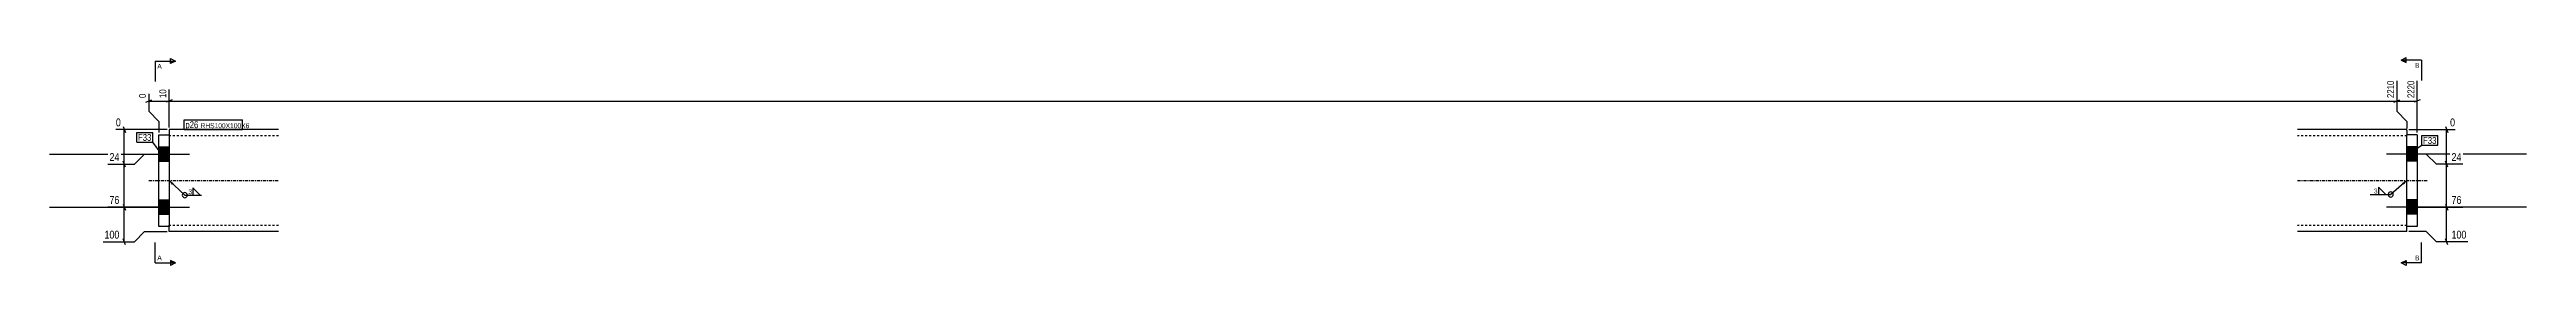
# Model space of a CAD drawing. Header units: millimetres. Extents: x 20 to 27814, y 2 to 799.
# Drawn here: x 25379 to 27814, y 5 to 209 of the extents above; entities that cross this region are included whole.
import ezdxf

# ---------------------------------------------------------------- set-up
doc = ezdxf.new("R2010")
doc.units = ezdxf.units.MM
doc.linetypes.add('DXK_LINE_DOT2', pattern=[3.9198, 1.9599, -1.9599])
doc.linetypes.add('DXK_LINE_DOT3', pattern=[5.9187, 2.979, -0.9799, 0.9799, -0.9799])
for name, color, linetype in [('MÅLSÆTNING', 7, 'Continuous'), ('STÅL', 7, 'Continuous'), ('TEKST', 7, 'Continuous')]:
    doc.layers.add(name, color=color, linetype=linetype)
doc.styles.add('Arial', font='ARIAL.TTF', dxfattribs={"height": 0.2})
doc.styles.add('Arial Narrow', font='ARIALN.TTF', dxfattribs={"height": 0.2})

msp = doc.modelspace()

# ---------------------------------------------------------------- hatches: boundary and pattern name
at = {"layer": 'STÅL', "linetype": 'Continuous'}
for points in [[(25496.8, 107), (25496.8, 121), (25486.8, 121), (25486.8, 107)], [(27696.8, 121), (27696.8, 107), (27706.8, 107), (27706.8, 121)], [(25496.8, 55), (25496.8, 69), (25486.8, 69), (25486.8, 55)], [(27696.8, 69), (27696.8, 55), (27706.8, 55), (27706.8, 69)]]:
    msp.add_hatch(color=96, dxfattribs=at).paths.add_polyline_path(points)
at = {"layer": 'TEKST', "linetype": 'Continuous'}
for points in [[(25499.6, 83.7), (25496.8, 88), (25501.3, 85.5)], [(27692.2, 85.7), (27696.8, 88), (27693.8, 83.8)]]:
    msp.add_hatch(color=3, dxfattribs=at).paths.add_polyline_path(points)

# ---------------------------------------------------------------- linework, layer by layer
at = {"layer": 'MÅLSÆTNING', "color": 7, "linetype": 'Continuous'}
for p, q in [((25476.8, 173.1), (25476.8, 155.9)), ((25496.8, 140), (25496.8, 177.4)), ((27686.8, 185.9), (27686.8, 155.9)), ((27706.8, 135), (27706.8, 185.9)), ((25473.8, 164.7), (25479.8, 167.1)), ((25476.8, 165.9), (25496.8, 165.9)), ((25476.8, 155.9), (25486.8, 145.9)), ((25499.8, 167.1), (25493.8, 164.7)), ((27683.8, 164.7), (27689.8, 167.1)), ((27686.8, 155.9), (27696.8, 145.9)), ((27709.8, 167.1), (27703.8, 164.7)), ((25494.8, 138), (25444.5, 138)), ((25451.6, 141), (25454, 135)), ((25452.8, 104), (25452.8, 138)), ((25486.8, 145.9), (25486.8, 135)), ((27696.8, 145.9), (27696.8, 139)), ((27696.8, 145.9), (27696.8, 139)), ((27698.8, 138), (27744.1, 138)), ((27734.6, 141), (27737, 135)), ((27735.8, 104), (27735.8, 138)), ((25436.7, 104), (25462.8, 104)), ((25436.7, 104), (25462.8, 104)), ((25454, 101), (25451.6, 107)), ((25454, 101), (25451.6, 107)), ((25462.8, 104), (25472.8, 114)), ((25462.8, 104), (25472.8, 114)), ((25472.8, 114), (25494.8, 114)), ((25472.8, 114), (25494.8, 114)), ((27715.8, 114), (27698.8, 114)), ((27715.8, 114), (27698.8, 114)), ((27725.8, 104), (27715.8, 114)), ((27725.8, 104), (27715.8, 114)), ((27751.9, 104), (27725.8, 104)), ((27751.9, 104), (27725.8, 104)), ((27737, 101), (27734.6, 107)), ((27737, 101), (27734.6, 107)), ((27735.8, 62), (27735.8, 104)), ((25494.8, 62), (25436.7, 62)), ((25451.6, 65), (25454, 59)), ((25452.8, 28), (25452.8, 62)), ((27698.8, 62), (27751.9, 62)), ((27698.8, 62), (27751.9, 62)), ((27734.6, 65), (27737, 59)), ((27734.6, 65), (27737, 59)), ((27735.8, 28), (27735.8, 62)), ((25431.9, 28), (25462.8, 28)), ((25454, 25), (25451.6, 31)), ((25462.8, 28), (25472.8, 38)), ((25472.8, 38), (25494.8, 38)), ((27715.8, 38), (27698.8, 38)), ((27725.8, 28), (27715.8, 38)), ((27756.7, 28), (27725.8, 28)), ((27737, 25), (27734.6, 31))]:
    msp.add_line(p, q, dxfattribs=at)
at = {"layer": 'STÅL', "color": 2, "linetype": 'Continuous'}
for p, q in [((25486.8, 133), (25496.8, 133)), ((25486.8, 43), (25486.8, 133)), ((25604.3, 138), (25496.8, 138)), ((25496.8, 138), (25496.8, 133)), ((25496.8, 133), (25496.8, 43)), ((27696.8, 138), (27589.3, 138)), ((27696.8, 137), (27696.8, 138)), ((27696.8, 137), (27696.8, 133)), ((27696.8, 43), (27696.8, 133)), ((27706.8, 133), (27696.8, 133)), ((27706.8, 133), (27706.8, 43)), ((25496.8, 43), (25486.8, 43)), ((25496.8, 38.9), (25496.8, 43)), ((25496.8, 38), (25496.8, 38.9)), ((25604.3, 38), (25496.8, 38)), ((27696.8, 38), (27589.3, 38)), ((27696.8, 38), (27696.8, 43)), ((27706.8, 43), (27696.8, 43))]:
    msp.add_line(p, q, dxfattribs=at)
at = {"layer": 'STÅL', "color": 7, "linetype": 'DXK_LINE_DOT2'}
for p, q in [((25496.8, 133), (25496.8, 44.4)), ((25604.3, 132), (25496.8, 132)), ((27696.8, 132), (27589.3, 132)), ((27696.8, 44.4), (27696.8, 133)), ((25496.8, 44), (25496.8, 44.4)), ((25604.3, 44), (25496.8, 44)), ((25496.8, 44), (25496.8, 43)), ((27696.8, 44), (27589.3, 44)), ((27696.8, 44), (27696.8, 44.4)), ((27696.8, 43), (27696.8, 44))]:
    msp.add_line(p, q, dxfattribs=at)
at = {"layer": 'STÅL', "color": 96, "linetype": 'Continuous'}
for p, q in [((25379.3, 114), (25516.8, 114)), ((25486.8, 121), (25496.8, 121)), ((25486.8, 107), (25496.8, 107)), ((27814.3, 114), (27676.8, 114)), ((27706.8, 121), (27696.8, 121)), ((27706.8, 107), (27696.8, 107)), ((25379.3, 62), (25516.8, 62)), ((25486.8, 69), (25496.8, 69)), ((25486.8, 55), (25496.8, 55)), ((27814.3, 62), (27676.8, 62)), ((27706.8, 69), (27696.8, 69)), ((27706.8, 55), (27696.8, 55))]:
    msp.add_line(p, q, dxfattribs=at)
at = {"layer": 'STÅL', "color": 7, "linetype": 'DXK_LINE_DOT3'}
for p, q in [((25476.8, 88), (25604.3, 88)), ((27589.3, 88), (27716.8, 88))]:
    msp.add_line(p, q, dxfattribs=at)
at = {"layer": 'TEKST', "color": 3, "linetype": 'Continuous'}
msp.add_line((27696.8, 88), (27680.9, 74.4), dxfattribs=at)
msp.add_arc((27680.9, 74.4), 2.5, 270, 90, dxfattribs=at)

# ---------------------------------------------------------------- wipeouts: each hides what was drawn before it
at = {"color": 0, "linetype": 'Continuous'}
for points in [[(25489.7, 197.6), (25489.7, 202.6), (25485.2, 202.6), (25485.2, 197.6)], [(25489.7, 9.8), (25489.7, 14.8), (25485.2, 14.8), (25485.2, 9.8)], [(27709.1, 9.8), (27709.1, 14.8), (27704.7, 14.8), (27704.7, 9.8)]]:
    msp.add_wipeout(points, dxfattribs=at).dxf.layer = 'TEKST'

# ---------------------------------------------------------------- next in the draw order: hatches: boundary and pattern name
at = {"layer": 'TEKST', "linetype": 'Continuous'}
for points in [[(25498.2, 202.6), (25498.2, 205.1), (25503.2, 205.1)], [(25498.2, 7.3), (25498.2, 9.8), (25503.2, 7.3)], [(27696.1, 9.8), (27696.1, 7.3), (27691.1, 7.3)]]:
    msp.add_hatch(color=30, dxfattribs=at).paths.add_polyline_path(points)

# ---------------------------------------------------------------- next in the draw order: linework, layer by layer
at = {"layer": 'TEKST', "color": 7, "linetype": 'Continuous'}
for p, q in [((25483.2, 205.1), (25503.2, 205.1)), ((25483.2, 7.3), (25483.2, 27.3)), ((27711.1, 7.3), (27711.1, 27.3)), ((25483.2, 7.3), (25503.2, 7.3)), ((27711.1, 7.3), (27691.1, 7.3))]:
    msp.add_line(p, q, dxfattribs=at)
at = {"layer": 'TEKST', "color": 30, "linetype": 'Continuous'}
for p, q in [((25498.2, 202.6), (25498.2, 207.6)), ((25498.2, 207.6), (25503.2, 205.1)), ((25503.2, 205.1), (25498.2, 202.6)), ((25503.2, 7.3), (25498.2, 9.8)), ((25498.2, 9.8), (25498.2, 4.8)), ((25503.2, 7.3), (25498.2, 4.8)), ((27691.1, 7.3), (27696.1, 9.8)), ((27696.1, 4.8), (27691.1, 7.3)), ((27696.1, 9.8), (27696.1, 4.8))]:
    msp.add_line(p, q, dxfattribs=at)

# ---------------------------------------------------------------- next in the draw order: texts
at = {"layer": 'TEKST', "color": 3, "linetype": 'Continuous', "style": 'Arial'}
for s, p in [('A', (25485.2, 197.6)), ('A', (25485.2, 9.8)), ('B', (27704.7, 9.8))]:
    msp.add_text(s, height=4.78, dxfattribs=at).set_placement(p)

# ---------------------------------------------------------------- next in the draw order: wipeouts: each hides what was drawn before it
at = {"color": 0, "linetype": 'Continuous'}
for points in [[(25495.4, 178.8), (25485.6, 178.8), (25485.6, 167.5), (25495.4, 167.5)], [(25451, 139.6), (25451, 150.8), (25442.9, 150.8), (25442.9, 139.6)], [(27745.7, 139.6), (27745.7, 150.8), (27737.6, 150.8), (27737.6, 139.6)], [(27752, 105.6), (27752, 116.8), (27739, 116.8), (27739, 105.6)], [(25449.5, 63.6), (25449.5, 74.8), (25436.6, 74.8), (25436.6, 63.6)], [(27752, 63.6), (27752, 74.8), (27739, 74.8), (27739, 63.6)], [(25449.5, 29.6), (25449.5, 40.8), (25431.7, 40.8), (25431.7, 29.6)], [(27756.9, 29.6), (27756.9, 40.8), (27739, 40.8), (27739, 29.6)]]:
    msp.add_wipeout(points, dxfattribs=at).dxf.layer = 'MÅLSÆTNING'
at = {"color": 0}
for points in [[(25525.6, 139.4), (25525.6, 146.4), (25512.8, 146.4), (25512.8, 139.4)], [(25479.5, 127), (25479.5, 134), (25466.2, 134), (25466.2, 127)], [(25519.2, 74.3), (25519.2, 80.1), (25515.4, 80.1), (25515.4, 74.3)], [(27667.8, 75), (27667.8, 80.8), (27663.9, 80.8), (27663.9, 75)]]:
    msp.add_wipeout(points, dxfattribs=at).dxf.layer = 'TEKST'

# ---------------------------------------------------------------- next in the draw order: linework, layer by layer
at = {"layer": 'MÅLSÆTNING', "color": 7, "linetype": 'Continuous'}
for p, q in [((25496.8, 140), (25496.8, 177.4)), ((25499.8, 167.1), (25493.8, 164.7)), ((25496.8, 165.9), (27686.8, 165.9)), ((25452.8, 62), (25452.8, 104)), ((25494.8, 62), (25436.7, 62)), ((25451.6, 65), (25454, 59))]:
    msp.add_line(p, q, dxfattribs=at)
at = {"layer": 'TEKST', "color": 3, "linetype": 'Continuous'}
for p, q in [((25496.8, 88), (25512.3, 73.7)), ((25512.3, 73.7), (25528.8, 73.7)), ((25527.4, 73.7), (25520.3, 80.9)), ((25520.3, 80.9), (25520.3, 73.7)), ((25520.3, 73.7), (25527.4, 73.7)), ((27660.8, 74.4), (27680.9, 74.4)), ((27675.9, 74.4), (27668.8, 81.5)), ((27668.8, 81.5), (27668.8, 74.4)), ((27668.8, 74.4), (27675.9, 74.4))]:
    msp.add_line(p, q, dxfattribs=at)
for centre, start, end in [((25512.3, 73.7), 90, 270), ((25512.3, 73.7), 270, 90), ((27680.9, 74.4), 90, 270)]:
    msp.add_arc(centre, 2.5, start, end, dxfattribs=at)

# ---------------------------------------------------------------- next in the draw order: texts
at = {"layer": 'MÅLSÆTNING', "color": 3, "linetype": 'Continuous', "style": 'Arial Narrow'}
for s, p in [('0', (25444.5, 141.2)), ('0', (27739.2, 141.2)), ('24', (27740.6, 107.2)), ('76', (25438.2, 65.2)), ('76', (27740.6, 65.2)), ('100', (25433.3, 31.2)), ('100', (27740.6, 31.2))]:
    msp.add_text(s, height=7.64, dxfattribs=at).set_placement(p)
at = {"layer": 'TEKST', "color": 3, "style": 'Arial Narrow'}
for p in [(25515.8, 74.7), (27664.3, 75.4)]:
    msp.add_text('3', height=4.77, dxfattribs=at).set_placement(p)

# ---------------------------------------------------------------- next in the draw order: wipeouts: each hides what was drawn before it
at = {"color": 0, "linetype": 'Continuous'}
msp.add_wipeout([(25475.4, 174.5), (25465.6, 174.5), (25465.6, 167.5), (25475.4, 167.5)], dxfattribs=at).dxf.layer = 'MÅLSÆTNING'
at = {"color": 0}
for points in [[(25525.6, 139.4), (25525.6, 146.4), (25512.8, 146.4), (25512.8, 139.4)], [(25479.5, 127), (25479.5, 134), (25466.2, 134), (25466.2, 127)], [(27725.8, 124), (27725.8, 131), (27712.6, 131), (27712.6, 124)]]:
    msp.add_wipeout(points, dxfattribs=at).dxf.layer = 'TEKST'

# ---------------------------------------------------------------- next in the draw order: linework, layer by layer
at = {"layer": 'TEKST', "color": 7, "linetype": 'Continuous'}
for p, q in [((25483.2, 205.1), (25483.2, 185.1)), ((25511.6, 138.2), (25511.6, 147.6)), ((25465, 135.2), (25480.7, 135.2)), ((25465, 125.8), (25465, 135.2)), ((25465, 125.8), (25480.7, 125.8)), ((25480.7, 125.8), (25480.7, 135.2)), ((25489.1, 114.7), (25480.7, 125.8))]:
    msp.add_line(p, q, dxfattribs=at)

# ---------------------------------------------------------------- next in the draw order: texts
at = {"layer": 'MÅLSÆTNING', "color": 3, "linetype": 'Continuous', "style": 'Arial Narrow'}
for s, p in [('0', (25474, 168.9)), ('10', (25494, 168.9))]:
    msp.add_text(s, height=6.68, rotation=90.0002, dxfattribs=at).set_placement(p)
at = {"layer": 'TEKST', "color": 3, "style": 'Arial Narrow'}
msp.add_text('F33', height=6.68, dxfattribs=at).set_placement((25466.2, 127))

# ---------------------------------------------------------------- next in the draw order: wipeouts: each hides what was drawn before it
at = {"color": 0, "linetype": 'Continuous'}
for points in [[(27685.4, 187.3), (27675.6, 187.3), (27675.6, 167.5), (27685.4, 167.5)], [(25449.5, 105.6), (25449.5, 116.8), (25436.6, 116.8), (25436.6, 105.6)]]:
    msp.add_wipeout(points, dxfattribs=at).dxf.layer = 'MÅLSÆTNING'
at = {"color": 0}
for points in [[(25567.9, 139.4), (25567.9, 144.4), (25527.7, 144.4), (25527.7, 139.4)], [(27725.8, 124), (27725.8, 131), (27712.6, 131), (27712.6, 124)]]:
    msp.add_wipeout(points, dxfattribs=at).dxf.layer = 'TEKST'

# ---------------------------------------------------------------- next in the draw order: linework, layer by layer
at = {"layer": 'MÅLSÆTNING', "color": 7, "linetype": 'Continuous'}
for p, q in [((27686.8, 185.9), (27686.8, 155.9)), ((27683.8, 164.7), (27689.8, 167.1)), ((27686.8, 165.9), (27706.8, 165.9)), ((27686.8, 155.9), (27696.8, 145.9))]:
    msp.add_line(p, q, dxfattribs=at)
at = {"layer": 'TEKST', "color": 7, "linetype": 'Continuous'}
for p, q in [((27699.1, 114.7), (27711.4, 122.8)), ((27711.4, 132.2), (27727, 132.2)), ((27711.4, 122.8), (27711.4, 132.2)), ((27711.4, 122.8), (27727, 122.8)), ((27727, 122.8), (27727, 132.2))]:
    msp.add_line(p, q, dxfattribs=at)

# ---------------------------------------------------------------- next in the draw order: texts
at = {"layer": 'MÅLSÆTNING', "color": 3, "linetype": 'Continuous', "style": 'Arial Narrow'}
msp.add_text('2210', height=6.68, rotation=90.0002, dxfattribs=at).set_placement((27684, 168.9))
msp.add_text('24', height=7.64, dxfattribs=at).set_placement((25438.2, 107.2))
at = {"layer": 'TEKST', "color": 3, "style": 'Arial Narrow'}
msp.add_text('F33', height=6.68, dxfattribs=at).set_placement((27712.6, 124))

# ---------------------------------------------------------------- next in the draw order: wipeouts: each hides what was drawn before it
at = {"color": 0}
msp.add_wipeout([(25567.9, 139.4), (25567.9, 144.4), (25527.7, 144.4), (25527.7, 139.4)], dxfattribs=at).dxf.layer = 'TEKST'

# ---------------------------------------------------------------- next in the draw order: linework, layer by layer
at = {"layer": 'TEKST', "color": 7, "linetype": 'Continuous'}
for p, q in [((25511.6, 147.6), (25569.1, 147.6)), ((25569.1, 138.2), (25569.1, 147.6)), ((25511.6, 138.2), (25569.1, 138.2))]:
    msp.add_line(p, q, dxfattribs=at)

# ---------------------------------------------------------------- next in the draw order: texts
at = {"layer": 'TEKST', "color": 3, "style": 'Arial Narrow'}
for s, height, p in [('p26', 6.68, (25512.8, 139.4)), ('RHS100X100X6', 4.772, (25527.7, 139.4))]:
    msp.add_text(s, height=height, dxfattribs=at).set_placement(p)

# ---------------------------------------------------------------- next in the draw order: wipeouts: each hides what was drawn before it
at = {"color": 0, "linetype": 'Continuous'}
msp.add_wipeout([(27705.4, 187.3), (27695.6, 187.3), (27695.6, 167.5), (27705.4, 167.5)], dxfattribs=at).dxf.layer = 'MÅLSÆTNING'

# ---------------------------------------------------------------- next in the draw order: texts
at = {"layer": 'MÅLSÆTNING', "color": 3, "linetype": 'Continuous', "style": 'Arial Narrow'}
msp.add_text('2220', height=6.68, rotation=90.0002, dxfattribs=at).set_placement((27704, 168.9))

# ---------------------------------------------------------------- next in the draw order: wipeouts: each hides what was drawn before it
at = {"color": 0, "linetype": 'Continuous'}
msp.add_wipeout([(27709.1, 198.6), (27709.1, 203.6), (27704.7, 203.6), (27704.7, 198.6)], dxfattribs=at).dxf.layer = 'TEKST'

# ---------------------------------------------------------------- next in the draw order: hatches: boundary and pattern name
at = {"layer": 'TEKST', "linetype": 'Continuous'}
msp.add_hatch(color=30, dxfattribs=at).paths.add_polyline_path([(27696.1, 206.1), (27696.1, 203.6), (27691.1, 206.1)])

# ---------------------------------------------------------------- next in the draw order: linework, layer by layer
at = {"layer": 'TEKST', "color": 30, "linetype": 'Continuous'}
for p, q in [((27691.1, 206.1), (27696.1, 208.6)), ((27691.1, 206.1), (27696.1, 203.6)), ((27696.1, 203.6), (27696.1, 208.6))]:
    msp.add_line(p, q, dxfattribs=at)
at = {"layer": 'TEKST', "color": 7, "linetype": 'Continuous'}
for q in [(27691.1, 206.1), (27711.1, 186.1)]:
    msp.add_line((27711.1, 206.1), q, dxfattribs=at)

# ---------------------------------------------------------------- next in the draw order: texts
at = {"layer": 'TEKST', "color": 3, "linetype": 'Continuous', "style": 'Arial'}
msp.add_text('B', height=4.78, dxfattribs=at).set_placement((27704.7, 198.6))

doc.saveas('drawing.dxf')
